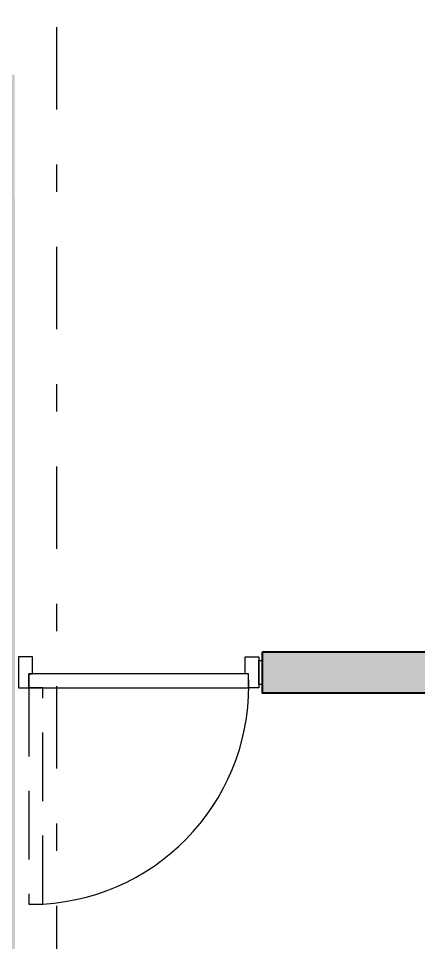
# Model space of a CAD drawing. Header units: millimetres. Extents: x 3781 to 4924, y 1639 to 1721.
# Drawn here: x 4469.724 to 4471.179, y 1653.114 to 1656.479 of the extents above; entities that cross this region are included whole.
import ezdxf

# ---------------------------------------------------------------- set-up
doc = ezdxf.new("R2010")
doc.units = ezdxf.units.MM
doc.linetypes.add('CENTER', pattern=[0.7, 0.3, -0.2, 0, -0.2])
doc.linetypes.add('HIDDEN', pattern=[0.375, 0.25, -0.125])
for name, color, linetype in [('A-HATCH CONCRETO', 8, 'Continuous'), ('EJE-ESTRUCTURA', 1, 'CENTER'), ('F-2', 2, 'Continuous'), ('MUEBLE', 1, 'Continuous')]:
    doc.layers.add(name, color=color, linetype=linetype)
doc.layers.add('DIM-25', color=1, linetype='Continuous', plot=False)
doc.layers.add('Muro', color=4, linetype='Continuous', lineweight=40)

# ---------------------------------------------------------------- blocks, each defined once
blk = doc.blocks.new('Est etapa 3 torre')
at = {"layer": 'EJE-ESTRUCTURA'}
for p, q in [((1139.297996631386, -5955.354215386202), (1139.29799660527, -6014.914148822341)), ((1139.298002271553, -5955.354215387314), (1139.298002243985, -6014.914148609518))]:
    blk.add_line(p, q, dxfattribs=at)

msp = doc.modelspace()

# ---------------------------------------------------------------- hatches: boundary and pattern name
at = {"layer": 'A-HATCH CONCRETO', "ltscale": 0.03}
h = msp.add_hatch(color=256, dxfattribs=at)
h.dxf.hatch_style = 1
h.paths.add_polyline_path([(4454.114639335561, 1658.777643932501), (4454.114639335612, 1658.627639101591), (4454.462836331909, 1658.627635967008), (4454.462836331624, 1658.777640795355)])
h.paths.add_polyline_path([(4454.462836326386, 1658.777640795588), (4454.61284115683, 1658.777640795524), (4454.612841159853, 1657.426719141884), (4454.462836332553, 1657.426719143346)])
h.paths.add_polyline_path([(4457.174366030675, 1657.276693903433), (4457.174366030675, 1657.426719142615), (4454.114639336167, 1657.427037208382), (4454.114639336167, 1657.2770119692)])
h.paths.add_polyline_path([(4453.764687635736, 1652.652959602196), (4453.764639195586, 1657.277643933749), (4453.614639198124, 1657.277643937407), (4453.61468003509, 1653.018340465962), (4453.614639324876, 1652.652964756051)])
h.paths.add_polyline_path([(4457.174310453953, 1654.102257523116), (4457.024285214769, 1654.102257523116), (4457.024275820992, 1657.276693903429), (4457.174301060175, 1657.276693903429)])
h.paths.add_polyline_path([(4455.774034793814, 1654.252274212543), (4455.774239595312, 1652.562680356354), (4456.124286553095, 1652.562774674247), (4456.124286553095, 1652.713032728323), (4455.925154048035, 1652.712730674975), (4455.924083895996, 1654.252274212543)])
h.paths.add_polyline_path([(4457.174312594492, 1652.712928252367), (4457.024287355309, 1652.712928252367), (4457.024280408204, 1652.063222253755), (4457.174305647386, 1652.063222253755)])
h.paths.add_polyline_path([(4457.024286550849, 1652.56266909862), (4457.024287355341, 1652.562879150186), (4457.024287355341, 1652.712928252367), (4457.024286550849, 1652.712718200802)], flags=16)
h.paths.add_polyline_path([(4453.614639523728, 1650.218268372122), (4457.174369721755, 1650.218268667843), (4457.174369721755, 1650.368317770025), (4454.11463937959, 1650.368317473638), (4454.114639379635, 1650.252886302331), (4453.614639523843, 1650.252886303979)])
h.paths.add_polyline_path([(4457.024323532003, 1650.863180425322), (4457.024320619572, 1650.368317483591), (4457.174369721753, 1650.368317483591), (4457.174372634185, 1650.863180425322)])
h.paths.add_polyline_path([(4460.490072180819, 1652.712928253586), (4460.490072180819, 1652.562923714338), (4459.923614700704, 1652.562923714637), (4459.923614738235, 1650.198266270196), (4459.773568143649, 1650.198266270593), (4459.773568106118, 1652.712928253334)])
h.paths.add_polyline_path([(4463.042461458078, 1652.712928252527), (4463.042461458078, 1652.562923720366), (4462.614639329011, 1652.562923720366), (4462.614639327431, 1652.65288630267), (4462.114639327664, 1652.652886301989), (4462.114639329239, 1652.562923717567), (4461.69007218082, 1652.562923715534), (4461.69007218082, 1652.712928252527)])
h.paths.add_polyline_path([(4459.923614737022, 1650.198266270361), (4466.966186324547, 1650.198266267298), (4466.966186324547, 1650.3509649405), (4459.923614737022, 1650.350964943564)])
h.paths.add_polyline_path([(4465.241619130911, 1652.712890523809), (4465.241619130911, 1652.562885986948), (4464.242461458081, 1652.562885985179), (4464.242461458081, 1652.712890522714)])
h.paths.add_polyline_path([(4464.667008829494, 1650.350964941805), (4464.817055423935, 1650.350964941405), (4464.817048461085, 1652.562885984242), (4464.667048463622, 1652.562885987903), (4464.667048463672, 1652.56489771832), (4464.667008829494, 1650.350964941805), (4464.666962233097, 1650.350964941637)])
h.paths.add_polyline_path([(4466.44161913091, 1652.712890524809), (4466.44161913091, 1652.562885985109), (4466.96618631379, 1652.562885985468), (4466.9661863249, 1650.198266262117), (4467.116232919487, 1650.198266272413), (4467.116232908376, 1652.712890534064)])
h.paths.add_polyline_path([(4470.112271980273, 1650.352859565486), (4473.913472762541, 1650.352882398431), (4473.913472762541, 1650.202833296564), (4470.112271980273, 1650.202810463619)])
h.paths.add_polyline_path([(4469.562219824854, 1650.202832572735), (4469.562219824726, 1652.652853601048), (4469.612266255453, 1652.652885899421), (4469.612271979062, 1650.252886302514), (4470.112239682026, 1650.252886302642), (4470.112304278557, 1650.202832572866)])
h.paths.add_polyline_path([(4473.347545760023, 1651.856506642782), (4473.347570298988, 1650.352840555814), (4473.197521197122, 1650.352840555814), (4473.197496658157, 1651.856506642782)])
h.paths.add_polyline_path([(4473.347548775982, 1651.856517429542), (4473.763427170892, 1651.856557705632), (4473.763427170892, 1651.706508603766), (4473.347548775982, 1651.706468327677)])
h.paths.add_polyline_path([(4473.913472764021, 1651.856548485399), (4473.913497302987, 1650.352882398431), (4473.763448201121, 1650.352882398431), (4473.763423662156, 1651.856548485399)])
h.paths.add_polyline_path([(4470.61170149372, 1654.17190878462), (4473.76342366778, 1654.172421456459), (4473.76342366778, 1654.022372354593), (4470.61170149372, 1654.021859682755)])
h.paths.add_polyline_path([(4471.220701599836, 1655.11204654231), (4471.220712053006, 1654.17241074086), (4471.370761154872, 1654.17241074086), (4471.370750701702, 1655.11204654231)])
h.paths.add_polyline_path([(4469.560796695957, 1656.274451857988), (4469.562219824725, 1652.65288589931), (4469.712268926591, 1652.65288589931), (4469.710845797823, 1656.274451857988)])
h.paths.add_polyline_path([(4469.711701358417, 1654.172253102142), (4469.711701331628, 1654.17232127309), (4469.711701331628, 1654.022272171224), (4469.711701358417, 1654.022204000277)], flags=17)
h.paths.add_polyline_path([(4471.220708954699, 1656.264464932234), (4473.763415991659, 1656.264483618653), (4473.763415991659, 1656.114434516787), (4471.220708954699, 1656.114415830369)])
h.paths.add_polyline_path([(4473.91346509348, 1656.264487612304), (4473.913490078248, 1655.061143907265), (4473.763440976382, 1655.061143907265), (4473.763415991614, 1656.264487612304)])
h.paths.add_polyline_path([(4471.220642987289, 1660.031383632256), (4471.220724992212, 1658.47196040272), (4471.370774094079, 1658.47196040272), (4471.370691976016, 1660.031383947631)])
h.paths.add_polyline_path([(4473.315938045396, 1660.029140740289), (4471.220708954699, 1660.033013789403), (4471.220708954699, 1660.183062891269), (4473.316825985837, 1660.17898664323)])
h.paths.add_polyline_path([(4473.533400917666, 1661.627414064727), (4465.065599457958, 1661.627391682136), (4465.065599453317, 1661.477387480684), (4473.533400913026, 1661.477409863159)])
h.paths.add_polyline_path([(4465.065599455638, 1658.776693895526), (4465.065960450605, 1661.477387479736), (4465.215964652946, 1661.477394141442), (4465.215603658096, 1658.776700557234)])

# ---------------------------------------------------------------- linework, layer by layer
at = {"layer": 'DIM-25'}
msp.add_arc((4469.766085418963, 1654.048233252771), 0.796100983729898, 273.3863493415418, 3.132009702840369, dxfattribs=at)
at = {"layer": 'F-2'}
for points in [[(4469.775081774678, 1654.091729553958), (4469.775081775118, 1654.153522317723), (4469.724377550618, 1654.15352231805), (4469.724377550665, 1654.041025327922), (4469.762405718691, 1654.041025328404), (4469.762405719601, 1654.091729554069), (4469.775081774678, 1654.091729553958)], [(4470.548321212263, 1654.091729555067), (4470.548321211304, 1654.153522319181), (4470.599025437202, 1654.153522318738), (4470.599025436785, 1654.041025329657), (4470.560997268293, 1654.041025329756), (4470.560997268271, 1654.091729554956), (4470.548321212263, 1654.091729555067)], [(4470.61170149372, 1654.053701385672), (4470.59902543678, 1654.053701385666), (4470.599025436974, 1654.14084626238), (4470.611701493682, 1654.140846262385)]]:
    msp.add_lwpolyline(points, dxfattribs=at)
msp.add_lwpolyline([(4469.762405719601, 1654.091729554069), (4469.762405718691, 1654.041025328404), (4470.560997268293, 1654.041025327698), (4470.560997268271, 1654.091729552897)], close=True, dxfattribs=at)
at = {"layer": 'MUEBLE', "color": 1, "linetype": 'HIDDEN'}
msp.add_lwpolyline([(4469.813109944589, 1654.041025328732), (4469.762405718691, 1654.041025328478), (4469.76240571939, 1653.253522318108), (4469.813109943891, 1653.253522317665)], close=True, dxfattribs=at)
at = {"layer": 'Muro'}
msp.add_lwpolyline([(4470.61170149372, 1654.17190878462), (4473.76342366778, 1654.172421456459), (4473.76342366778, 1654.022372354593), (4470.61170149372, 1654.021859682755)], close=True, dxfattribs=at)

# ---------------------------------------------------------------- block references
msp.add_blockref('Est etapa 3 torre', (3330.564269648355, 7662.201719610364), dxfattribs=at)

doc.saveas('drawing.dxf')
